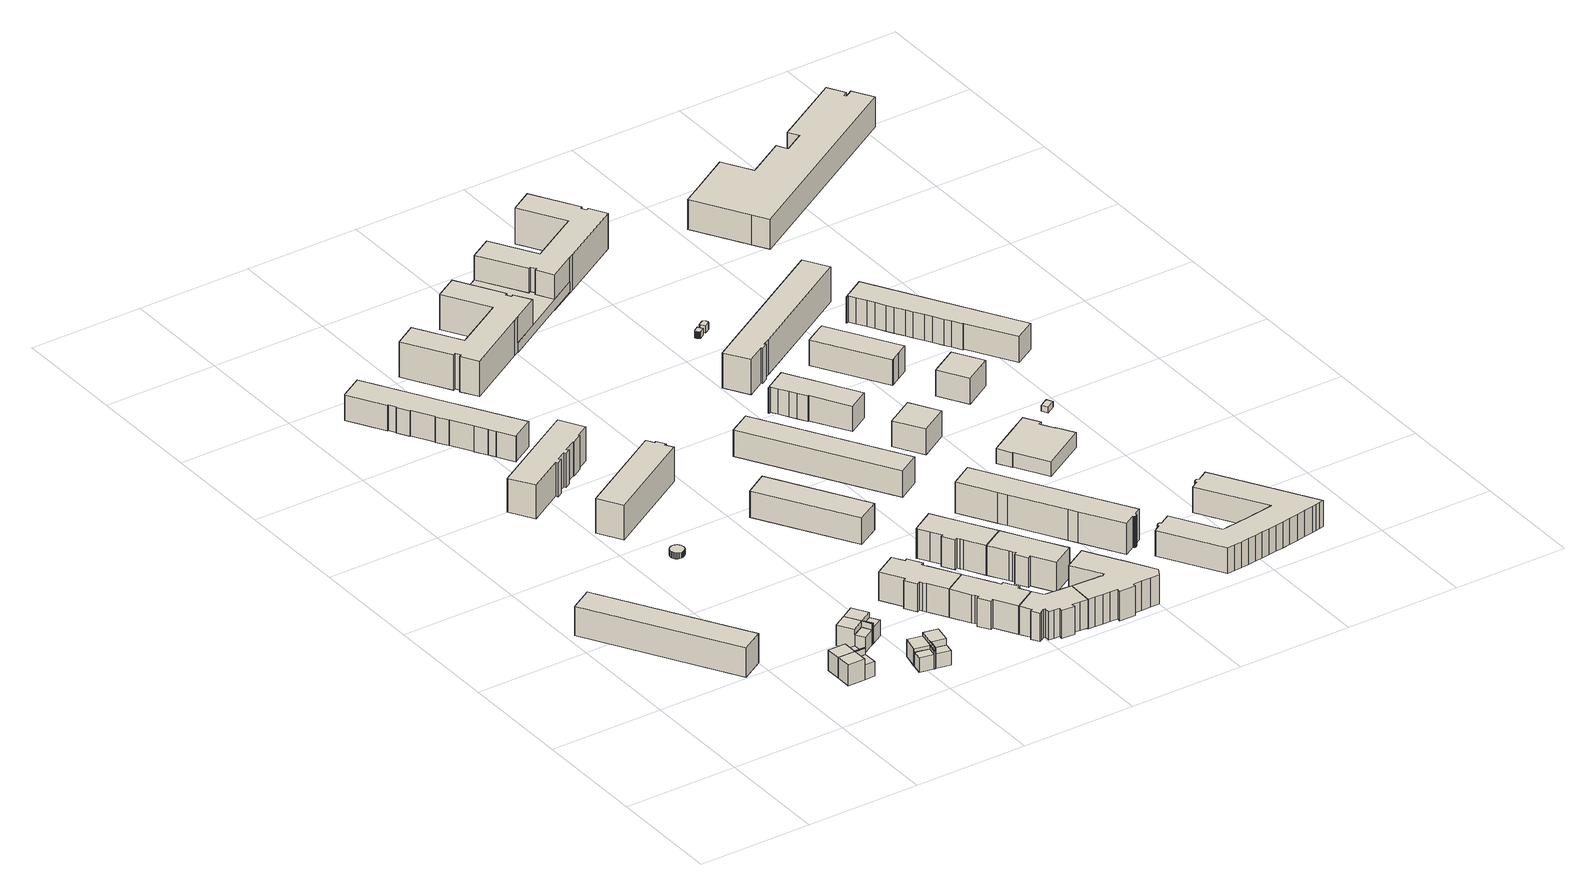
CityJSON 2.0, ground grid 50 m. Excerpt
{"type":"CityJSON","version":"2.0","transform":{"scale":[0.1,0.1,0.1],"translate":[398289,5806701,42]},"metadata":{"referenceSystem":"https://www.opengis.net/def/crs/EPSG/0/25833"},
"CityObjects":{
"building1":{"type":"Building","attributes":{"Gemeindeschluessel":"11000008","BezugspunktDach":"2200","function":"31001_1010","measuredHeight":13.16,"storeysAboveGround":4},"address":[{"country":"Germany","locality":"Berlin","thoroughfareNumber":"33, 35, 37, 39","thoroughfareName":"Helene-Weber-Straße"}],"geometry":[{"type":"Solid","lod":"1","boundaries":[[[[0,1,2,3]],[[4,5,6,7]],[[4,7,3,2]],[[5,4,2,1]],[[6,5,1,0]],[[7,6,0,3]]]]}]},
"building2":{"type":"Building","attributes":{"Gemeindeschluessel":"11000008","function":"31001_1010"},"address":[{"country":"Germany","locality":"Berlin","thoroughfareNumber":"23","thoroughfareName":"Jeanette-Wolff-Straße"}],"children":["building2-1","building2-2"]},
"building2-1":{"type":"BuildingPart","attributes":{"BezugspunktDach":"2200","measuredHeight":9.28,"storeysAboveGround":3},"parents":["building2"],"geometry":[{"type":"MultiSurface","lod":"1","boundaries":[[[8,9,10,11,12,13]],[[14,15,16,17,18,19]],[[14,19,13,12]],[[15,14,12,11]],[[16,15,11,10]],[[20,21,10,9]],[[22,20,9,8]],[[19,18,8,13]],[[17,16,21,20]],[[18,17,20,22]]]}]},
"building2-2":{"type":"BuildingPart","attributes":{"BezugspunktDach":"2200","measuredHeight":6.62,"storeysAboveGround":3},"parents":["building2"],"geometry":[{"type":"MultiSurface","lod":"1","boundaries":[[[23,21,20,22]],[[17,16,24,18]],[[24,16,21,23]],[[18,24,23,22]],[[25,17,18,22,20]],[[16,17,26,20,21]]]}]},
"building3":{"type":"Building","attributes":{"Gemeindeschluessel":"11000008","function":"31001_1010"},"address":[{"country":"Germany","locality":"Berlin","thoroughfareNumber":"29","thoroughfareName":"Jeanette-Wolff-Straße"}],"children":["building3-1","building3-2"]},
"building3-1":{"type":"BuildingPart","attributes":{"BezugspunktDach":"2200","measuredHeight":9.31,"storeysAboveGround":3},"parents":["building3"],"geometry":[{"type":"MultiSurface","lod":"1","boundaries":[[[11,27,28,29,30,12]],[[31,32,33,34,15,14]],[[31,14,12,30]],[[32,31,30,29]],[[35,36,32,29,28]],[[37,35,33,28,27]],[[15,34,27,11]],[[14,15,11,12]],[[33,32,36,35]],[[34,33,35,37]]]}]},
"building3-2":{"type":"BuildingPart","attributes":{"BezugspunktDach":"2200","measuredHeight":6.87,"storeysAboveGround":3},"parents":["building3"],"geometry":[{"type":"MultiSurface","lod":"1","boundaries":[[[37,38,36,35]],[[39,40,41,42]],[[39,42,33,32]],[[40,39,36,38]],[[41,40,38,37]],[[42,41,37,34,33]],[[32,33,35,36]],[[33,34,37,35]]]}]},
"building4":{"type":"Building","attributes":{"Gemeindeschluessel":"11000008","function":"31001_1010"},"address":[{"country":"Germany","locality":"Berlin","thoroughfareNumber":"27","thoroughfareName":"Jeanette-Wolff-Straße"}],"children":["building4-1","building4-2"]},
"building4-1":{"type":"BuildingPart","attributes":{"BezugspunktDach":"2200","measuredHeight":9.45,"storeysAboveGround":3},"parents":["building4"],"geometry":[{"type":"MultiSurface","lod":"1","boundaries":[[[43,44,45,46,47,48]],[[49,50,51,52,53,54]],[[49,54,48,47]],[[50,49,47,46]],[[51,50,46,45]],[[52,51,55,56,57,58,45,44]],[[53,52,44,43],[56,59,60,57]],[[54,53,43,48]],[[58,57,56,55]],[[60,59,56,57]]]}]},
"building4-2":{"type":"BuildingPart","attributes":{"BezugspunktDach":"2200","measuredHeight":6.62,"storeysAboveGround":3},"parents":["building4"],"geometry":[{"type":"MultiSurface","lod":"1","boundaries":[[[61,58,57,60]],[[56,55,62,59]],[[62,55,58,61]],[[59,62,61,60]],[[63,56,59,60,57]],[[56,57,58,55]]]}]},
"building5":{"type":"Building","attributes":{"Gemeindeschluessel":"11000008","function":"31001_1010"},"address":[{"country":"Germany","locality":"Berlin","thoroughfareNumber":"21","thoroughfareName":"Jeanette-Wolff-Straße"}],"children":["building5-1","building5-2"]},
"building5-1":{"type":"BuildingPart","attributes":{"BezugspunktDach":"2200","measuredHeight":9.57,"storeysAboveGround":3},"parents":["building5"],"geometry":[{"type":"MultiSurface","lod":"1","boundaries":[[[64,65,66,67,68,69,70,71,72,73]],[[74,75,76,77,78,79,80,81,82,83]],[[74,83,73,72]],[[75,74,72,71]],[[76,75,71,70]],[[77,76,70,69]],[[78,77,69,68]],[[79,78,68,67]],[[80,79,67,66]],[[81,80,66,65]],[[82,84,85,65,64]],[[83,86,84,82,64,73]],[[81,85,84,82]],[[82,84,86,83]]]}]},
"building5-2":{"type":"BuildingPart","attributes":{"BezugspunktDach":"2200","measuredHeight":6.47,"storeysAboveGround":3},"parents":["building5"],"geometry":[{"type":"Solid","lod":"1","boundaries":[[[[85,84,86,87]],[[83,82,81,88]],[[83,88,87,86]],[[82,84,82,81]],[[88,81,85,87]],[[82,83,86,84]],[[81,82,84,85]]]]}]},
"building6":{"type":"Building","attributes":{"Gemeindeschluessel":"11000008","function":"31001_1010"},"address":[{"country":"Germany","locality":"Berlin","thoroughfareNumber":"25","thoroughfareName":"Jeanette-Wolff-Straße"}],"children":["building6-1","building6-2"]},
"building6-1":{"type":"BuildingPart","attributes":{"BezugspunktDach":"2200","measuredHeight":9.47,"storeysAboveGround":3},"parents":["building6"],"geometry":[{"type":"MultiSurface","lod":"1","boundaries":[[[46,89,90,91,92,47]],[[93,94,95,96,50,49]],[[93,49,47,92]],[[94,93,92,91]],[[95,94,97,94,95,98,99,91,90]],[[100,98,90,89]],[[50,96,89,46]],[[49,50,46,47]],[[99,98,95,94,97]],[[96,95,98,100]]]}]},
"building6-2":{"type":"BuildingPart","attributes":{"BezugspunktDach":"2200","measuredHeight":7.11,"storeysAboveGround":3},"parents":["building6"],"geometry":[{"type":"MultiSurface","lod":"1","boundaries":[[[100,101,99,98]],[[94,102,96,95]],[[102,94,99,101]],[[96,102,101,100]],[[94,95,98,99]],[[95,96,103,100,98]]]}]},
"building7":{"type":"Building","attributes":{"Gemeindeschluessel":"11000008","BezugspunktDach":"2200","function":"51009_1610","measuredHeight":2.54,"storeysAboveGround":0},"address":[{"country":"Germany","locality":"Berlin"}],"geometry":[{"type":"Solid","lod":"1","boundaries":[[[[104,105,106,107,108,109,110,111,112,113,114,115,116,117,118,119,120,121,122,123,124,125,126,127,128,129,130,131,132,133,134]],[[135,136,137,138,139,140,141,142,143,144,145,146,147,148,149,150,151,152,153,154,155,156,157,158,159,160,161,162,163,164,165]],[[135,165,134,133]],[[136,135,133,132]],[[137,136,132,131]],[[138,137,131,130]],[[139,138,130,129]],[[140,139,129,128]],[[141,140,128,127]],[[142,141,127,126]],[[143,142,126,125]],[[144,143,125,124]],[[145,144,124,123]],[[146,145,123,122]],[[147,146,122,121]],[[148,147,121,120]],[[149,148,120,119]],[[150,149,119,118]],[[151,150,118,117]],[[152,151,117,116]],[[153,152,116,115]],[[154,153,115,114]],[[155,154,114,113]],[[156,155,113,112]],[[157,156,112,111]],[[158,157,111,110]],[[159,158,110,109]],[[160,159,109,108]],[[161,160,108,107]],[[162,161,107,106]],[[163,162,106,105]],[[164,163,105,104]],[[165,164,104,134]]]]}]},
"building8":{"type":"Building","attributes":{"Gemeindeschluessel":"11000008","function":"31001_1010"},"address":[{"country":"Germany","locality":"Berlin","thoroughfareNumber":"19","thoroughfareName":"Jeanette-Wolff-Straße"}],"children":["building8-1","building8-2"]},
"building8-1":{"type":"BuildingPart","attributes":{"BezugspunktDach":"2200","measuredHeight":9.32,"storeysAboveGround":3},"parents":["building8"],"geometry":[{"type":"MultiSurface","lod":"1","boundaries":[[[166,167,168,169,170,171]],[[77,172,173,174,175,80]],[[77,80,171,170]],[[172,77,170,169]],[[173,172,169,168]],[[176,177,168,167]],[[175,178,176,179,167,166]],[[80,175,166,171]],[[174,173,180,177,176]],[[174,179,176,178,175]]]}]},
"building8-2":{"type":"BuildingPart","attributes":{"BezugspunktDach":"2200","measuredHeight":6.48,"storeysAboveGround":3},"parents":["building8"],"geometry":[{"type":"MultiSurface","lod":"1","boundaries":[[[181,177,176,178]],[[174,173,182,175]],[[182,173,177,181]],[[175,182,181,178]],[[174,175,178,176]],[[173,174,183,176,177]]]}]},
"building9":{"type":"Building","attributes":{"Gemeindeschluessel":"11000008","BezugspunktDach":"2200","function":"31001_1120","measuredHeight":15.28,"storeysAboveGround":5},"address":[{"country":"Germany","locality":"Berlin","thoroughfareNumber":"32, 34, 36","thoroughfareName":"Lieselotte-Berger-Straße"}],"geometry":[{"type":"Solid","lod":"1","boundaries":[[[[184,185,186,187,188,189,190,191,192,193,194,195,196,197,198,199]],[[200,201,202,203,204,205,206,207,208,209,210,211,212,213,214,215]],[[200,215,199,198]],[[201,200,198,197]],[[202,201,197,196]],[[203,202,196,195]],[[204,203,195,194]],[[205,204,194,193]],[[206,205,193,192]],[[207,206,192,191]],[[208,207,191,190]],[[209,208,190,189]],[[210,209,189,188]],[[211,210,188,187]],[[212,211,187,186]],[[213,212,186,185]],[[214,213,185,184]],[[215,214,184,199]]]]}]},
"building10":{"type":"Building","attributes":{"Gemeindeschluessel":"11000008","BezugspunktDach":"2200","function":"31001_1010","measuredHeight":11.5,"storeysAboveGround":4},"address":[{"country":"Germany","locality":"Berlin","thoroughfareNumber":"20, 22, 24, 26","thoroughfareName":"Elly-Heuss-Knapp-Straße"}],"geometry":[{"type":"Solid","lod":"1","boundaries":[[[[216,217,218,219,220,221,222,223,224,225,226,227,228,229,230,231,232,233,234,235,236,237,238,239]],[[240,241,242,243,244,245,246,247,248,249,250,251,252,253,254,255,256,257,258,259,260,261,262,263]],[[240,263,239,238]],[[241,240,238,237]],[[242,241,237,236]],[[243,242,236,235]],[[244,243,235,234]],[[245,244,234,233]],[[246,245,233,232]],[[247,246,232,231]],[[248,247,231,230]],[[249,248,230,229]],[[250,249,229,228]],[[251,250,228,227]],[[252,251,227,226]],[[253,252,226,225]],[[254,253,225,224]],[[255,254,224,223]],[[256,255,223,222]],[[257,256,222,221]],[[258,257,221,220]],[[259,258,220,219]],[[260,259,219,218]],[[261,260,218,217]],[[262,261,217,216]],[[263,262,216,239]]]]}]},
"building11":{"type":"Building","attributes":{"Gemeindeschluessel":"11000008","BezugspunktDach":"2200","function":"31001_1010","measuredHeight":15.5,"storeysAboveGround":5},"address":[{"country":"Germany","locality":"Berlin","thoroughfareNumber":"33, 35, 37","thoroughfareName":"Lieselotte-Berger-Straße"}],"geometry":[{"type":"Solid","lod":"1","boundaries":[[[[264,265,266,267,268,269,270,271]],[[272,273,274,275,276,277,278,279]],[[272,279,271,270]],[[273,272,270,269]],[[274,273,269,268]],[[275,274,268,267]],[[276,275,267,266]],[[277,276,266,265]],[[278,277,265,264]],[[279,278,264,271]]]]}]},
"building12":{"type":"Building","attributes":{"Gemeindeschluessel":"11000008","BezugspunktDach":"2200","function":"31001_1010","measuredHeight":12.71,"storeysAboveGround":4},"address":[{"country":"Germany","locality":"Berlin","thoroughfareNumber":"48","thoroughfareName":"Elly-Heuss-Knapp-Straße"}],"geometry":[{"type":"Solid","lod":"1","boundaries":[[[[280,281,282,283,284,285,286,287,288,289,290,291,292,293,294,295]],[[296,297,298,299,300,301,302,303,304,305,306,307,308,309,310,311]],[[296,311,295,294]],[[297,296,294,293]],[[298,297,293,292]],[[299,298,292,291]],[[300,299,291,290]],[[301,300,290,289]],[[302,301,289,288]],[[303,302,288,287]],[[304,303,287,286]],[[305,304,286,285]],[[306,305,285,284]],[[307,306,284,283]],[[308,307,283,282]],[[309,308,282,281]],[[310,309,281,280]],[[311,310,280,295]]]]}]},
"building13":{"type":"Building","attributes":{"Gemeindeschluessel":"11000008","BezugspunktDach":"2200","function":"31001_1010","measuredHeight":12.64,"storeysAboveGround":4},"address":[{"country":"Germany","locality":"Berlin","thoroughfareNumber":"46","thoroughfareName":"Elly-Heuss-Knapp-Straße"}],"geometry":[{"type":"Solid","lod":"1","boundaries":[[[[312,313,314,315,316,317,318,319,320,321,322,323,324,325,287,286]],[[303,326,327,328,329,330,331,332,333,334,335,336,337,338,339,304]],[[303,304,286,287]],[[326,303,287,325]],[[327,326,325,324]],[[328,327,324,323]],[[329,328,323,322]],[[330,329,322,321]],[[331,330,321,320]],[[332,331,320,319]],[[333,332,319,318]],[[334,333,318,317]],[[335,334,317,316]],[[336,335,316,315]],[[337,336,315,314]],[[338,337,314,313]],[[339,338,313,312]],[[304,339,312,286]]]]}]},
"building14":{"type":"Building","attributes":{"Gemeindeschluessel":"11000008","BezugspunktDach":"2200","function":"31001_1010","measuredHeight":12.72,"storeysAboveGround":4},"address":[{"country":"Germany","locality":"Berlin","thoroughfareNumber":"44","thoroughfareName":"Elly-Heuss-Knapp-Straße"}],"geometry":[{"type":"Solid","lod":"1","boundaries":[[[[340,341,342,343,344,345,346,347,348,349,350,351,352,353,354,355,356,357,358,359,360,319,318]],[[332,361,362,363,364,365,366,367,368,369,370,371,372,373,374,375,376,377,378,379,380,381,333]],[[332,333,318,319]],[[361,332,319,360]],[[362,361,360,359]],[[363,362,359,358]],[[364,363,358,357]],[[365,364,357,356]],[[366,365,356,355]],[[367,366,355,354]],[[368,367,354,353]],[[369,368,353,352]],[[370,369,352,351]],[[371,370,351,350]],[[372,371,350,349]],[[373,372,349,348]],[[374,373,348,347]],[[375,374,347,346]],[[376,375,346,345]],[[377,376,345,344]],[[378,377,344,343]],[[379,378,343,342]],[[380,379,342,341]],[[381,380,341,340]],[[333,381,340,318]]]]}]},
"building15":{"type":"Building","attributes":{"Gemeindeschluessel":"11000008","BezugspunktDach":"2200","function":"31001_1010","measuredHeight":11.89,"storeysAboveGround":4},"address":[{"country":"Germany","locality":"Berlin","thoroughfareNumber":"30, 32, 34","thoroughfareName":"Elly-Heuss-Knapp-Straße"}],"geometry":[{"type":"Solid","lod":"1","boundaries":[[[[382,383,384,385]],[[386,387,388,389]],[[386,389,385,384]],[[387,386,384,383]],[[388,387,383,382]],[[389,388,382,385]]]]}]},
"building16":{"type":"Building","attributes":{"Gemeindeschluessel":"11000008","BezugspunktDach":"2200","function":"31001_1010","measuredHeight":13.39,"storeysAboveGround":4},"address":[{"country":"Germany","locality":"Berlin","thoroughfareNumber":"40","thoroughfareName":"Elly-Heuss-Knapp-Straße"}],"geometry":[{"type":"Solid","lod":"1","boundaries":[[[[390,391,392,393,394,395,396,397,398,399,400,401,402,403,404,405,406]],[[407,408,409,410,411,412,413,414,415,416,417,418,419,420,421,422,423]],[[407,423,406,405]],[[408,407,405,404]],[[409,408,404,403]],[[410,409,403,402]],[[411,410,402,401]],[[412,411,401,400]],[[413,412,400,399]],[[414,413,399,398]],[[415,414,398,397]],[[416,415,397,396]],[[417,416,396,395]],[[418,417,395,394]],[[419,418,394,393]],[[420,419,393,392]],[[421,420,392,391]],[[422,421,391,390]],[[423,422,390,406]]]]}]},
"building17":{"type":"Building","attributes":{"Gemeindeschluessel":"11000008","BezugspunktDach":"2200","function":"31001_1010","measuredHeight":13.41,"storeysAboveGround":4},"address":[{"country":"Germany","locality":"Berlin","thoroughfareNumber":"42","thoroughfareName":"Elly-Heuss-Knapp-Straße"}],"geometry":[{"type":"Solid","lod":"1","boundaries":[[[[424,425,426,427,428,429,430,431,432,433,400,399]],[[412,434,435,436,437,438,439,440,441,442,443,413]],[[412,413,399,400]],[[434,412,400,433]],[[435,434,433,432]],[[436,435,432,431]],[[437,436,431,430]],[[438,437,430,429]],[[439,438,429,428]],[[440,439,428,427]],[[441,440,427,426]],[[442,441,426,425]],[[443,442,425,424]],[[413,443,424,399]]]]}]},
"building18":{"type":"Building","attributes":{"Gemeindeschluessel":"11000008","BezugspunktDach":"2200","function":"31001_1010","measuredHeight":13.16,"storeysAboveGround":4},"address":[{"country":"Germany","locality":"Berlin","thoroughfareNumber":"50","thoroughfareName":"Elly-Heuss-Knapp-Straße"}],"geometry":[{"type":"Solid","lod":"1","boundaries":[[[[444,445,446,447,448,449,450,451,452,453,454,455,456,457,458,459,460,461,462,463,464,354,353]],[[465,466,467,468,469,470,471,472,473,474,475,476,477,478,479,480,481,482,483,484,485,486,487]],[[465,487,353,354]],[[466,465,354,464]],[[467,466,464,463]],[[468,467,463,462]],[[469,468,462,461]],[[470,469,461,460]],[[471,470,460,459]],[[472,471,459,458]],[[473,472,458,457]],[[474,473,457,456]],[[475,474,456,455]],[[476,475,455,454]],[[477,476,454,453]],[[478,477,453,452]],[[479,478,452,451]],[[480,479,451,450]],[[481,480,450,449]],[[482,481,449,448]],[[483,482,448,447]],[[484,483,447,446]],[[485,484,446,445]],[[486,485,445,444]],[[487,486,444,353]]]]}]},
"building19":{"type":"Building","attributes":{"Gemeindeschluessel":"11000008","BezugspunktDach":"2200","function":"31001_1010","measuredHeight":11.79,"storeysAboveGround":4},"address":[{"country":"Germany","locality":"Berlin","thoroughfareNumber":"27, 29, 31, 33","thoroughfareName":"Elly-Heuss-Knapp-Straße"}],"geometry":[{"type":"Solid","lod":"1","boundaries":[[[[488,489,490,491]],[[492,493,494,495]],[[492,495,491,490]],[[493,492,490,489]],[[494,493,489,488]],[[495,494,488,491]]]]}]},
"building20":{"type":"Building","attributes":{"Gemeindeschluessel":"11000008","function":"31001_1120"},"address":[{"country":"Germany","locality":"Berlin","thoroughfareNumber":"18, 20","thoroughfareName":"Elfriede-Kuhr-Straße"},{"country":"Germany","locality":"Berlin","thoroughfareNumber":"21, 23","thoroughfareName":"Elly-Heuss-Knapp-Straße"},{"country":"Germany","locality":"Berlin","thoroughfareNumber":"4, 5, 6, 7, 8, 9","thoroughfareName":"Lieselotte-Berger-Platz"}],"children":["building20-1","building20-2","building20-3"]},
"building20-1":{"type":"BuildingPart","attributes":{"BezugspunktDach":"2200","measuredHeight":15.76,"storeysAboveGround":4},"parents":["building20"],"geometry":[{"type":"MultiSurface","lod":"1","boundaries":[[[496,497,498,499,500,501,502,503,504,505,506,507,508,509,510,511,512,513,514]],[[515,516,517,518,519,520,521,522,523,524,525,526,527,528,529,530,531,532,533]],[[515,533,514,513]],[[516,515,513,512]],[[517,516,512,511]],[[518,517,511,510]],[[519,518,510,509]],[[520,519,509,508]],[[521,534,535,520,508,507]],[[536,534,507,506]],[[537,536,522,506,505]],[[538,537,505,504]],[[539,538,524,504,503]],[[540,539,503,502]],[[527,526,502,501]],[[528,527,501,500]],[[529,528,500,499]],[[530,529,499,498]],[[531,530,498,497]],[[532,531,497,496]],[[533,532,496,514]],[[520,535,534,521]],[[522,521,534,536]],[[523,522,536,537]],[[524,523,541,537,538]],[[525,524,538,539]],[[526,525,539,540]]]}]},
"building20-2":{"type":"BuildingPart","attributes":{"BezugspunktDach":"2200","measuredHeight":4.25,"storeysAboveGround":4},"parents":["building20"],"geometry":[{"type":"MultiSurface","lod":"1","boundaries":[[[534,536,537,538,539,540,542,543,544,545,546,547,548,549,550,535]],[[551,552,553,554,555,556,557,558,559,560,561,562,563,564,565,566]],[[551,566,535,550]],[[558,557,544,543]],[[559,558,543,542]],[[560,559,542,540]],[[561,560,540,526,525,539]],[[562,561,539,525,524]],[[563,562,524,523]],[[564,563,537,523,522]],[[565,564,522,521]],[[520,535,566,565,521]],[[552,551,550,549]],[[553,552,549,548]],[[554,553,548,547]],[[555,554,547,546]],[[556,555,546,545]],[[556,545,544,557]],[[539,525,526,540]],[[524,525,539,538]],[[523,524,538,537]],[[522,523,537,536]],[[521,522,536,534]],[[535,520,521,534]]]}]},
"building20-3":{"type":"BuildingPart","attributes":{"BezugspunktDach":"2200","measuredHeight":16.09,"storeysAboveGround":4},"parents":["building20"],"geometry":[{"type":"MultiSurface","lod":"1","boundaries":[[[567,568,569,570,571,572,573,574,575,576,577,578,579,580,581,582,583,584,585]],[[586,587,588,589,590,591,592,593,594,595,596,597,598,599,600,601,602,603,604]],[[586,604,585,584]],[[587,586,584,583]],[[588,587,583,582]],[[589,588,582,581]],[[590,589,581,580]],[[591,590,580,579]],[[592,591,579,578]],[[593,592,578,577]],[[594,593,577,576]],[[595,594,576,575]],[[596,595,575,574]],[[597,596,574,573]],[[598,597,573,572]],[[599,598,557,556,545,544,572,571]],[[546,545,571,570]],[[600,599,556,555]],[[547,546,570,569]],[[601,600,555,554,605]],[[602,601,569,568],[554,553,548,547]],[[549,548,553,552,603,602,568,567]],[[604,603,552,551,550,549,567,585]],[[544,545,556,557]],[[555,556,545,546]],[[605,554,555,546,547]],[[548,553,554,547]],[[552,553,548,549]],[[549,550,551,552]]]}]},
"building21":{"type":"Building","attributes":{"Gemeindeschluessel":"11000008","BezugspunktDach":"2200","function":"31001_1010","measuredHeight":13.93,"storeysAboveGround":4},"address":[{"country":"Germany","locality":"Berlin","thoroughfareNumber":"37, 39, 41, 43, 45","thoroughfareName":"Elly-Heuss-Knapp-Straße"}],"geometry":[{"type":"Solid","lod":"1","boundaries":[[[[606,607,608,609,610,611,612,613,614,615,616,617,618,619,620,621,622,623,624,625,626,627,628,629]],[[630,631,632,633,634,635,636,637,638,639,640,641,642,643,644,645,646,647,648,649,650,651,652,653]],[[630,653,629,628]],[[631,630,628,627]],[[632,631,627,626]],[[633,632,626,625]],[[634,633,625,624]],[[635,634,624,623]],[[636,635,623,622]],[[637,636,622,621]],[[638,637,621,620]],[[639,638,620,619]],[[640,639,619,618]],[[641,640,618,617]],[[642,641,617,616]],[[643,642,616,615]],[[644,643,615,614]],[[645,644,614,613]],[[646,645,613,612]],[[647,646,612,611]],[[648,647,611,610]],[[649,648,610,609]],[[650,649,609,608]],[[651,650,608,607]],[[652,651,607,606]],[[653,652,606,629]]]]}]},
"building22":{"type":"Building","attributes":{"Gemeindeschluessel":"11000008","BezugspunktDach":"2200","function":"31001_1010","measuredHeight":11.46,"storeysAboveGround":4},"address":[{"country":"Germany","locality":"Berlin","thoroughfareNumber":"4, 6","thoroughfareName":"Helene-Nathan-Weg"}],"geometry":[{"type":"Solid","lod":"1","boundaries":[[[[654,655,656,657,658,659,660,661,662,663,664]],[[665,666,667,668,669,670,671,672,673,674,675]],[[665,675,664,663]],[[666,665,663,662]],[[667,666,662,661]],[[668,667,661,660]],[[669,668,660,659]],[[670,669,659,658]],[[671,670,658,657]],[[672,671,657,656]],[[673,672,656,655]],[[674,673,655,654]],[[675,674,654,664]]]]}]},
"building23":{"type":"Building","attributes":{"Gemeindeschluessel":"11000008","BezugspunktDach":"2200","function":"31001_1010","measuredHeight":11.61,"storeysAboveGround":4},"address":[{"country":"Germany","locality":"Berlin","thoroughfareNumber":"18","thoroughfareName":"Jeanette-Wolff-Straße"}],"geometry":[{"type":"Solid","lod":"1","boundaries":[[[[676,677,678,679]],[[680,681,682,683]],[[680,683,679,678]],[[681,680,678,677]],[[682,681,677,676]],[[683,682,676,679]]]]}]},
"building24":{"type":"Building","attributes":{"Gemeindeschluessel":"11000008","BezugspunktDach":"2200","function":"31001_2612","measuredHeight":2.92,"storeysAboveGround":1},"address":[{"country":"Germany","locality":"Berlin","thoroughfareNumber":"2","thoroughfareName":"Lieselotte-Berger-Platz"}],"geometry":[{"type":"Solid","lod":"1","boundaries":[[[[684,685,686,687,688,689,690,691,692,693,694]],[[695,696,697,698,699,700,701,702,703,704,705]],[[695,705,694,693]],[[696,695,693,692]],[[697,696,692,691]],[[698,697,691,690]],[[699,698,690,689]],[[700,699,689,688]],[[701,700,688,687]],[[702,701,687,686]],[[703,702,686,685]],[[704,703,685,684]],[[705,704,684,694]]]]}]},
"building25":{"type":"Building","attributes":{"Gemeindeschluessel":"11000008","BezugspunktDach":"2200","function":"31001_2055","measuredHeight":3.09,"storeysAboveGround":1},"address":[{"country":"Germany","locality":"Berlin","thoroughfareNumber":"1","thoroughfareName":"Lieselotte-Berger-Platz"}],"geometry":[{"type":"Solid","lod":"1","boundaries":[[[[706,707,708,709,710,711,712,713,714,715,716]],[[717,718,719,720,721,722,723,724,725,726,727]],[[717,727,716,715]],[[718,717,715,714]],[[719,718,714,713]],[[720,719,713,712]],[[721,720,712,711]],[[722,721,711,710]],[[723,722,710,709]],[[724,723,709,708]],[[725,724,708,707]],[[726,725,707,706]],[[727,726,706,716]]]]}]},
"building26":{"type":"Building","attributes":{"name":"Hort","Gemeindeschluessel":"11000008","BezugspunktDach":"2200","function":"31001_3065","measuredHeight":6.57,"storeysAboveGround":2},"address":[{"country":"Germany","locality":"Berlin","thoroughfareNumber":"17","thoroughfareName":"Jeanette-Wolff-Straße"}],"geometry":[{"type":"Solid","lod":"1","boundaries":[[[[728,729,730,731,732,733,734,735,736,737,738,739]],[[740,741,742,743,744,745,746,747,748,749,750,751]],[[740,751,739,738]],[[741,740,738,737]],[[742,741,737,736]],[[743,742,736,735]],[[744,743,735,734]],[[745,744,734,733]],[[746,745,733,732]],[[747,746,732,731]],[[748,747,731,730]],[[749,748,730,729]],[[750,749,729,728]],[[751,750,728,739]]]]}]},
"building27":{"type":"Building","attributes":{"Gemeindeschluessel":"11000008","BezugspunktDach":"2200","function":"31001_1010","measuredHeight":15.8,"storeysAboveGround":5},"address":[{"country":"Germany","locality":"Berlin","thoroughfareNumber":"19, 21, 23, 25","thoroughfareName":"Lieselotte-Berger-Straße"}],"geometry":[{"type":"Solid","lod":"1","boundaries":[[[[752,753,754,755,756,757,758,759,760,761,762,763]],[[764,765,766,767,768,769,770,771,772,773,774,775]],[[764,775,763,762]],[[765,764,762,761]],[[766,765,761,760]],[[767,766,760,759]],[[768,767,759,758]],[[769,768,758,757]],[[770,769,757,756]],[[771,770,756,755]],[[772,771,755,754]],[[773,772,754,753]],[[774,773,753,752]],[[775,774,752,763]]]]}]},
"building28":{"type":"Building","attributes":{"Gemeindeschluessel":"11000008","BezugspunktDach":"2200","function":"31001_1010","measuredHeight":11.66,"storeysAboveGround":4},"address":[{"country":"Germany","locality":"Berlin","thoroughfareNumber":"49","thoroughfareName":"Elly-Heuss-Knapp-Straße"},{"country":"Germany","locality":"Berlin","thoroughfareNumber":"34, 36, 38, 40","thoroughfareName":"Hiltrud-Dudek-Weg"}],"geometry":[{"type":"Solid","lod":"1","boundaries":[[[[776,777,778,779,780,781,782,783,784,785,786,787,788,789,790,791,792,793,794,795,796,797,798,799,800,801,802,803,804,805,806,807,808,809,810,811,812,813,814,815,816,817,818,819,820,821,822,823,824,825,826,827,828,829,830,831]],[[832,833,834,835,836,837,838,839,840,841,842,843,844,845,846,847,848,849,850,851,852,853,854,855,856,857,858,859,860,861,862,863,864,865,866,867,868,869,870,871,872,873,874,875,876,877,878,879,880,881,882,883,884,885,886,887]],[[832,887,831,830]],[[833,832,830,829]],[[834,833,829,828]],[[835,834,828,827]],[[836,835,827,826]],[[837,836,826,825]],[[838,837,825,824]],[[839,838,824,823]],[[840,839,823,822]],[[841,840,822,821]],[[842,841,821,820]],[[843,842,820,819]],[[844,843,819,818]],[[845,844,818,817]],[[846,845,817,816]],[[847,846,816,815]],[[848,847,815,814]],[[849,848,814,813]],[[850,849,813,812]],[[851,850,812,811]],[[852,851,811,810]],[[853,852,810,809]],[[854,853,809,808]],[[855,854,808,807]],[[856,855,807,806]],[[857,856,806,805]],[[858,857,805,804]],[[859,858,804,803]],[[860,859,803,802]],[[861,860,802,801]],[[862,861,801,800]],[[863,862,800,799]],[[864,863,799,798]],[[865,864,798,797]],[[866,865,797,796]],[[867,866,796,795]],[[868,867,795,794]],[[869,868,794,793]],[[870,869,793,792]],[[871,870,792,791]],[[872,871,791,790]],[[873,872,790,789]],[[874,873,789,788]],[[875,874,788,787]],[[876,875,787,786]],[[877,876,786,785]],[[878,877,785,784]],[[879,878,784,783]],[[880,879,783,782]],[[881,880,782,781]],[[882,881,781,780]],[[883,882,780,779]],[[884,883,779,778]],[[885,884,778,777]],[[886,885,777,776]],[[887,886,776,831]]]]}]},
"building29":{"type":"Building","attributes":{"Gemeindeschluessel":"11000008","BezugspunktDach":"2200","function":"31001_1010","measuredHeight":11.61,"storeysAboveGround":4},"address":[{"country":"Germany","locality":"Berlin","thoroughfareNumber":"3, 5","thoroughfareName":"Helene-Nathan-Weg"}],"geometry":[{"type":"Solid","lod":"1","boundaries":[[[[888,889,890,891,892,893,894,895]],[[896,897,898,899,900,901,902,903]],[[896,903,895,894]],[[897,896,894,893]],[[898,897,893,892]],[[899,898,892,891]],[[900,899,891,890]],[[901,900,890,889]],[[902,901,889,888]],[[903,902,888,895]]]]}]},
"building30":{"type":"Building","attributes":{"Gemeindeschluessel":"11000008","BezugspunktDach":"2200","function":"31001_1010","measuredHeight":11.61,"storeysAboveGround":4},"address":[{"country":"Germany","locality":"Berlin","thoroughfareNumber":"16","thoroughfareName":"Jeanette-Wolff-Straße"}],"geometry":[{"type":"Solid","lod":"1","boundaries":[[[[904,905,906,907]],[[908,909,910,911]],[[908,911,907,906]],[[909,908,906,905]],[[910,909,905,904]],[[911,910,904,907]]]]}]},
"building31":{"type":"Building","attributes":{"Gemeindeschluessel":"11000008","BezugspunktDach":"2200","function":"31001_2723","measuredHeight":2.52,"storeysAboveGround":1},"address":[{"country":"Germany","locality":"Berlin","thoroughfareNumber":"17 (1)","thoroughfareName":"Jeanette-Wolff-Straße"}],"geometry":[{"type":"Solid","lod":"1","boundaries":[[[[912,913,914,915]],[[916,917,918,919]],[[916,919,915,914]],[[917,916,914,913]],[[918,917,913,912]],[[919,918,912,915]]]]}]},
"building32":{"type":"Building","attributes":{"Gemeindeschluessel":"11000008","BezugspunktDach":"2200","function":"31001_1010","measuredHeight":11.63,"storeysAboveGround":4},"address":[{"country":"Germany","locality":"Berlin","thoroughfareNumber":"22, 24, 26, 28","thoroughfareName":"Elfriede-Kuhr-Straße"}],"geometry":[{"type":"Solid","lod":"1","boundaries":[[[[920,921,922,923,924,925,926,927,928,929,930,931,932,933,934,935,936,937,938]],[[939,940,941,942,943,944,945,946,947,948,949,950,951,952,953,954,955,956,957]],[[939,957,938,937]],[[940,939,937,936]],[[941,940,936,935]],[[942,941,935,934]],[[943,942,934,933]],[[944,943,933,932]],[[945,944,932,931]],[[946,945,931,930]],[[947,946,930,929]],[[948,947,929,928]],[[949,948,928,927]],[[950,949,927,926]],[[951,950,926,925]],[[952,951,925,924]],[[953,952,924,923]],[[954,953,923,922]],[[955,954,922,921]],[[956,955,921,920]],[[957,956,920,938]]]]}]},
"building33":{"type":"Building","attributes":{"name":"Hannah-Arendt-Schule","Gemeindeschluessel":"11000008","BezugspunktDach":"2200","function":"31001_3021","measuredHeight":13.58,"storeysAboveGround":4},"address":[{"country":"Germany","locality":"Berlin","thoroughfareNumber":"17","thoroughfareName":"Elfriede-Kuhr-Straße"},{"country":"Germany","locality":"Berlin","thoroughfareNumber":"12","thoroughfareName":"Lieselotte-Berger-Straße"}],"geometry":[{"type":"Solid","lod":"1","boundaries":[[[[958,959,960,961,962,963,964,965,966,967,968,969,970,971,972,973,974]],[[975,976,977,978,979,980,981,982,983,984,985,986,987,988,989,990,991]],[[975,991,974,973]],[[976,975,973,972]],[[977,976,972,971]],[[978,977,971,970]],[[979,978,970,969]],[[980,979,969,968]],[[981,980,968,967]],[[982,981,967,966]],[[983,982,966,965]],[[984,983,965,964]],[[985,984,964,963]],[[986,985,963,962]],[[987,986,962,961]],[[988,987,961,960]],[[989,988,960,959]],[[990,989,959,958]],[[991,990,958,974]]]]}]}
},
"vertices":[
[379,471,162],[477,530,162],[108,1147,162],[10,1088,162],[108,1147,30],[477,530,30],[379,471,30],[10,1088,30],
[742,200,123],[742,263,123],[788,263,123],[788,267,123],[665,267,123],[665,200,123],[665,267,30],[788,267,30],[788,263,30],[742,263,30],[742,200,30],[665,200,30],[742,263,96],[788,263,96],[742,200,96],
[788,200,96],[788,200,30],[742,263,70],[742,263,86],
[788,270,123],[742,270,123],[742,333,123],[665,333,123],[665,333,30],[742,333,30],[742,270,30],[788,270,30],[742,270,98],[742,333,98],[788,270,98],
[788,333,98],[742,333,29],[788,333,29],[788,270,29],[742,270,29],
[833,401,121],[888,434,121],[911,394,121],[914,396,121],[851,501,121],[794,467,121],[851,501,27],[914,396,27],[911,394,27],[888,434,27],[833,401,27],[794,467,27],[911,394,28],[888,434,28],[888,434,95],[911,394,95],[833,401,28],[833,401,95],
[857,362,95],[857,362,28],[888,434,50],
[1015,160,107],[1006,115,107],[1009,114,107],[1019,163,107],[1033,231,107],[1033,234,107],[969,248,107],[968,244,107],[954,177,107],[953,173,107],[954,177,29],[968,244,29],[969,248,29],[1033,234,29],[1033,231,29],[1019,163,29],[1009,114,29],[1006,115,29],[1015,160,29],[953,173,29],[1015,160,93],[1006,115,93],[953,173,93],
[944,128,93],[944,128,29],
[917,398,121],[893,437,121],[948,470,121],[909,536,121],[909,536,27],[948,470,27],[893,437,27],[917,398,27],[948,470,33],[893,437,98],[948,470,98],[917,398,98],
[972,430,98],[972,430,27],[917,398,39],
[636,1342,52],[639,1336,52],[642,1331,52],[647,1327,52],[652,1324,52],[658,1322,52],[665,1321,52],[671,1321,52],[677,1323,52],[682,1326,52],[687,1330,52],[691,1335,52],[693,1340,52],[695,1346,52],[695,1352,52],[694,1357,52],[693,1363,52],[690,1368,52],[686,1372,52],[682,1376,52],[677,1378,52],[671,1380,52],[666,1381,52],[659,1380,52],[653,1378,52],[648,1375,52],[643,1371,52],[639,1366,52],[637,1361,52],[635,1355,52],[635,1348,52],[635,1355,26],[637,1361,26],[639,1366,26],[643,1371,26],[648,1375,26],[653,1378,26],[659,1380,26],[666,1381,26],[671,1380,26],[677,1378,26],[682,1376,26],[686,1372,26],[690,1368,26],[693,1363,26],[694,1357,26],[695,1352,26],[695,1346,26],[693,1340,26],[691,1335,26],[687,1330,26],[682,1326,26],[677,1323,26],[671,1321,26],[665,1321,26],[658,1322,26],[652,1324,26],[647,1327,26],[642,1331,26],[639,1336,26],[636,1342,26],[635,1348,26],
[1012,114,122],[1021,159,122],[1083,146,122],[1098,221,122],[1033,234,122],[1009,114,122],[1098,221,29],[1083,146,29],[1021,159,29],[1012,114,29],[1021,159,94],[1083,146,94],[1012,114,94],[1021,159,79],[1083,146,57],
[1074,101,94],[1074,101,29],[1021,159,91],
[375,1879,170],[530,1971,170],[535,1962,170],[558,1975,170],[552,1985,170],[593,2009,170],[598,2000,170],[621,2013,170],[615,2023,170],[668,2054,170],[670,2050,170],[715,2077,170],[713,2081,170],[769,2115,170],[708,2218,170],[313,1981,170],[708,2218,17],[769,2115,17],[713,2081,17],[715,2077,17],[670,2050,17],[668,2054,17],[615,2023,17],[621,2013,17],[598,2000,17],[593,2009,17],[552,1985,17],[558,1975,17],[535,1962,17],[530,1971,17],[375,1879,17],[313,1981,17],
[269,2721,131],[271,2722,131],[289,2693,131],[287,2692,131],[317,2641,131],[319,2642,131],[372,2553,131],[371,2552,131],[402,2501,131],[403,2501,131],[457,2413,131],[455,2412,131],[485,2361,131],[487,2362,131],[504,2333,131],[503,2332,131],[545,2260,131],[547,2262,131],[646,2321,131],[494,2574,131],[479,2599,131],[276,2938,131],[177,2879,131],[176,2878,131],[177,2879,16],[276,2938,16],[479,2599,16],[494,2574,16],[646,2321,16],[547,2262,16],[545,2260,16],[503,2332,16],[504,2333,16],[487,2362,16],[485,2361,16],[455,2412,16],[457,2413,16],[403,2501,16],[402,2501,16],[371,2552,16],[372,2553,16],[319,2642,16],[317,2641,16],[287,2692,16],[289,2693,16],[271,2722,16],[269,2721,16],[176,2878,16],
[565,1561,174],[960,1798,174],[939,1831,174],[948,1836,174],[926,1872,174],[918,1867,174],[898,1901,174],[503,1664,174],[898,1901,19],[918,1867,19],[926,1872,19],[948,1836,19],[939,1831,19],[960,1798,19],[565,1561,19],[503,1664,19],
[1170,549,153],[1158,542,153],[1189,491,153],[1201,498,153],[1208,486,153],[1216,473,153],[1265,392,153],[1365,452,153],[1291,574,153],[1284,586,153],[1278,596,153],[1290,603,153],[1255,662,153],[1243,655,153],[1213,705,153],[1113,645,153],[1213,705,26],[1243,655,26],[1255,662,26],[1290,603,26],[1278,596,26],[1284,586,26],[1291,574,26],[1365,452,26],[1265,392,26],[1216,473,26],[1208,486,26],[1201,498,26],[1189,491,26],[1158,542,26],[1170,549,26],[1113,645,26],
[1313,310,153],[1321,298,153],[1328,285,153],[1316,278,153],[1347,228,153],[1359,235,153],[1415,140,153],[1515,201,153],[1486,249,153],[1498,256,153],[1463,315,153],[1451,308,153],[1445,318,153],[1438,329,153],[1438,329,26],[1445,318,26],[1451,308,26],[1463,315,26],[1498,256,26],[1486,249,26],[1515,201,26],[1415,140,26],[1359,235,26],[1347,228,26],[1316,278,26],[1328,285,26],[1321,298,26],[1313,310,26],
[1444,93,153],[1432,85,153],[1452,52,153],[1464,59,153],[1478,67,153],[1486,67,153],[1485,42,153],[1510,40,153],[1534,38,153],[1533,23,153],[1590,18,153],[1590,34,153],[1624,31,153],[1659,29,153],[1663,146,153],[1637,148,153],[1611,149,153],[1603,150,153],[1594,151,153],[1568,153,153],[1543,155,153],[1543,155,26],[1568,153,26],[1594,151,26],[1603,150,26],[1611,149,26],[1637,148,26],[1663,146,26],[1659,29,26],[1624,31,26],[1590,34,26],[1590,18,26],[1533,23,26],[1534,38,26],[1510,40,26],[1485,42,26],[1486,67,26],[1478,67,26],[1464,59,26],[1452,52,26],[1432,85,26],[1444,93,26],
[1292,1018,140],[1391,1077,140],[1149,1481,140],[1051,1421,140],[1149,1481,21],[1391,1077,21],[1292,1018,21],[1051,1421,21],
[1410,820,153],[1412,816,153],[1439,772,153],[1466,726,153],[1454,719,153],[1484,669,153],[1496,676,153],[1504,663,153],[1511,651,153],[1560,569,153],[1661,629,153],[1587,752,153],[1579,766,153],[1539,832,153],[1513,876,153],[1509,882,153],[1409,822,153],[1509,882,19],[1513,876,19],[1539,832,19],[1579,766,19],[1587,752,19],[1661,629,19],[1560,569,19],[1511,651,19],[1504,663,19],[1496,676,19],[1484,669,19],[1454,719,19],[1466,726,19],[1439,772,19],[1412,816,19],[1410,820,19],[1409,822,19],
[1609,488,153],[1617,475,153],[1624,463,153],[1612,455,153],[1642,405,153],[1655,412,153],[1712,316,153],[1812,376,153],[1742,493,153],[1734,507,153],[1734,507,19],[1742,493,19],[1812,376,19],[1712,316,19],[1655,412,19],[1642,405,19],[1612,455,19],[1624,463,19],[1617,475,19],[1609,488,19],
[1692,28,153],[1726,26,153],[1759,25,153],[1793,24,153],[1792,8,153],[1863,7,153],[1863,22,153],[1903,22,153],[1944,22,153],[1984,22,153],[2003,57,153],[1924,190,153],[1917,200,153],[1838,333,153],[1738,273,153],[1814,146,153],[1798,136,153],[1795,140,153],[1762,141,153],[1729,143,153],[1696,144,153],[1663,146,21],[1696,144,21],[1729,143,21],[1762,141,21],[1795,140,21],[1798,136,21],[1814,146,21],[1738,273,21],[1838,333,21],[1917,200,21],[1924,190,21],[2003,57,21],[1984,22,21],[1944,22,21],[1903,22,21],[1863,22,21],[1863,7,21],[1792,8,21],[1793,24,21],[1759,25,21],[1726,26,21],[1692,28,21],[1659,29,21],
[1614,1211,137],[1710,1268,137],[1345,1877,137],[1249,1820,137],[1345,1877,19],[1710,1268,19],[1614,1211,19],[1249,1820,19],
[646,2826,169],[656,2832,169],[669,2810,169],[659,2804,169],[702,2733,169],[979,2899,169],[1003,2913,169],[1120,2983,169],[1077,3054,169],[1067,3048,169],[1054,3070,169],[1064,3076,169],[946,3273,169],[849,3215,169],[964,3022,169],[919,2995,169],[741,2889,169],[625,3081,169],[528,3022,169],[625,3081,11],[741,2889,11],[919,2995,11],[964,3022,11],[849,3215,11],[946,3273,11],[1064,3076,11],[1054,3070,11],[1067,3048,11],[1077,3054,11],[1120,2983,11],[1003,2913,11],[979,2899,11],[702,2733,11],[659,2804,11],[669,2810,11],[656,2832,11],[646,2826,11],[528,3022,11],[1064,3076,53],[946,3273,53],[1054,3070,53],[1067,3048,53],[1077,3054,53],[1120,2983,53],[1003,2913,53],[1067,3048,42],
[1004,2912,53],[1413,3158,53],[1413,3159,53],[1296,3089,53],[1254,3160,53],[1264,3166,53],[1250,3188,53],[1240,3182,53],[1122,3379,53],[1122,3379,10],[1240,3182,10],[1250,3188,10],[1264,3166,10],[1254,3160,10],[1296,3089,10],[1413,3159,10],[1413,3158,10],[1004,2912,10],[1003,2913,10],[1120,2983,10],[1077,3054,10],[1067,3048,10],[1054,3070,10],[1064,3076,10],[946,3273,10],
[1240,3182,163],[1250,3188,163],[1264,3166,163],[1254,3160,163],[1296,3089,163],[1413,3159,163],[1436,3173,163],[1714,3339,163],[1671,3411,163],[1661,3405,163],[1648,3427,163],[1658,3433,163],[1540,3629,163],[1443,3571,163],[1558,3378,163],[1380,3272,163],[1335,3245,163],[1220,3437,163],[1122,3379,163],[1220,3437,2],[1335,3245,2],[1380,3272,2],[1558,3378,2],[1443,3571,2],[1540,3629,2],[1658,3433,2],[1648,3427,2],[1661,3405,2],[1671,3411,2],[1714,3339,2],[1436,3173,2],[1413,3159,2],[1296,3089,2],[1254,3160,2],[1264,3166,2],[1250,3188,2],[1240,3182,2],[1122,3379,2],[1264,3166,42],
[1819,869,145],[1840,833,145],[1971,615,145],[1993,579,145],[2097,405,145],[2145,434,145],[2148,431,145],[2150,430,145],[2154,429,145],[2157,429,145],[2160,431,145],[2162,433,145],[2164,435,145],[2165,439,145],[2165,442,145],[2164,445,145],[2196,464,145],[2078,660,145],[2069,674,145],[1926,914,145],[1917,929,145],[1826,1081,145],[1821,1079,145],[1727,1022,145],[1821,1079,6],[1826,1081,6],[1917,929,6],[1926,914,6],[2069,674,6],[2078,660,6],[2196,464,6],[2164,445,6],[2165,442,6],[2165,439,6],[2164,435,6],[2162,433,6],[2160,431,6],[2157,429,6],[2154,429,6],[2150,430,6],[2148,431,6],[2145,434,6],[2097,405,6],[1993,579,6],[1971,615,6],[1840,833,6],[1819,869,6],[1727,1022,6],
[1537,1998,131],[1546,2003,131],[1563,1974,131],[1587,1934,131],[1604,1906,131],[1628,1866,131],[1632,1868,131],[1727,1710,131],[1818,1765,131],[1639,2064,131],[1535,2002,131],[1639,2064,17],[1818,1765,17],[1727,1710,17],[1632,1868,17],[1628,1866,17],[1604,1906,17],[1587,1934,17],[1563,1974,17],[1546,2003,17],[1537,1998,17],[1535,2002,17],
[1861,1413,134],[1985,1486,134],[1911,1610,134],[1787,1536,134],[1911,1610,18],[1985,1486,18],[1861,1413,18],[1787,1536,18],
[1622,2612,38],[1623,2609,38],[1625,2606,38],[1628,2604,38],[1631,2602,38],[1635,2601,38],[1657,2614,38],[1644,2636,38],[1622,2623,38],[1621,2620,38],[1621,2616,38],[1621,2620,9],[1622,2623,9],[1644,2636,9],[1657,2614,9],[1635,2601,9],[1631,2602,9],[1628,2604,9],[1625,2606,9],[1623,2609,9],[1622,2612,9],[1621,2616,9],
[1674,2624,39],[1697,2638,39],[1698,2641,39],[1698,2645,39],[1697,2649,39],[1695,2652,39],[1693,2655,39],[1690,2657,39],[1687,2659,39],[1684,2660,39],[1661,2647,39],[1684,2660,8],[1687,2659,8],[1690,2657,8],[1693,2655,8],[1695,2652,8],[1697,2649,8],[1698,2645,8],[1698,2641,8],[1697,2638,8],[1674,2624,8],[1661,2647,8],
[2085,1155,81],[2086,1156,81],[2169,1017,81],[2367,1136,81],[2321,1212,81],[2319,1210,81],[2285,1266,81],[2300,1274,81],[2259,1341,81],[2220,1318,81],[2182,1294,81],[2049,1215,81],[2182,1294,15],[2220,1318,15],[2259,1341,15],[2300,1274,15],[2285,1266,15],[2319,1210,15],[2321,1212,15],[2367,1136,15],[2169,1017,15],[2086,1156,15],[2085,1155,15],[2049,1215,15],
[1566,2161,165],[1644,2208,165],[1648,2202,165],[1675,2218,165],[1671,2224,165],[1679,2229,165],[1704,2244,165],[2194,2537,165],[2132,2641,165],[1642,2347,165],[1617,2332,165],[1504,2264,165],[1617,2332,7],[1642,2347,7],[2132,2641,7],[2194,2537,7],[1704,2244,7],[1679,2229,7],[1671,2224,7],[1675,2218,7],[1648,2202,7],[1644,2208,7],[1566,2161,7],[1504,2264,7],
[2315,41,146],[2349,44,146],[2383,48,146],[2418,51,146],[2453,55,146],[2488,60,146],[2522,65,146],[2558,70,146],[2594,75,146],[2630,81,146],[2670,87,146],[2709,95,146],[2749,102,146],[2768,106,146],[2788,110,146],[2808,114,146],[2553,538,146],[2504,509,146],[2502,511,146],[2499,513,146],[2497,514,146],[2494,514,146],[2491,513,146],[2488,512,146],[2486,510,146],[2484,508,146],[2482,505,146],[2482,502,146],[2482,499,146],[2483,496,146],[2454,479,146],[2624,197,146],[2595,192,146],[2566,187,146],[2537,183,146],[2513,179,146],[2488,176,146],[2464,173,146],[2435,169,146],[2406,166,146],[2376,162,146],[2257,361,146],[2208,332,146],[2206,334,146],[2204,336,146],[2201,336,146],[2198,337,146],[2195,336,146],[2192,335,146],[2190,333,146],[2188,331,146],[2187,328,146],[2186,325,146],[2186,322,146],[2187,319,146],[2159,302,146],[2187,319,30],[2186,322,30],[2186,325,30],[2187,328,30],[2188,331,30],[2190,333,30],[2192,335,30],[2195,336,30],[2198,337,30],[2201,336,30],[2204,336,30],[2206,334,30],[2208,332,30],[2257,361,30],[2376,162,30],[2406,166,30],[2435,169,30],[2464,173,30],[2488,176,30],[2513,179,30],[2537,183,30],[2566,187,30],[2595,192,30],[2624,197,30],[2454,479,30],[2483,496,30],[2482,499,30],[2482,502,30],[2482,505,30],[2484,508,30],[2486,510,30],[2488,512,30],[2491,513,30],[2494,514,30],[2497,514,30],[2499,513,30],[2502,511,30],[2504,509,30],[2553,538,30],[2808,114,30],[2788,110,30],[2768,106,30],[2749,102,30],[2709,95,30],[2670,87,30],[2630,81,30],[2594,75,30],[2558,70,30],[2522,65,30],[2488,60,30],[2453,55,30],[2418,51,30],[2383,48,30],[2349,44,30],[2315,41,30],[2159,302,30],
[2041,1898,130],[2048,1902,130],[2089,1927,130],[2137,1956,130],[1957,2255,130],[1950,2251,130],[1909,2227,130],[1861,2198,130],[1909,2227,15],[1950,2251,15],[1957,2255,15],[2137,1956,15],[2089,1927,15],[2048,1902,15],[2041,1898,15],[1861,2198,15],
[2208,1620,131],[2331,1694,131],[2257,1818,131],[2134,1744,131],[2257,1818,15],[2331,1694,15],[2208,1620,15],[2134,1744,15],
[2420,1402,40],[2458,1425,40],[2443,1450,40],[2405,1427,40],[2443,1450,14],[2458,1425,14],[2420,1402,14],[2405,1427,14],
[2155,2369,129],[2163,2374,129],[2180,2345,129],[2204,2305,129],[2221,2277,129],[2245,2237,129],[2262,2208,129],[2286,2168,129],[2303,2139,129],[2328,2098,129],[2345,2070,129],[2369,2029,129],[2386,2001,129],[2410,1961,129],[2414,1964,129],[2534,1764,129],[2625,1818,129],[2256,2435,129],[2152,2373,129],[2256,2435,12],[2625,1818,12],[2534,1764,12],[2414,1964,12],[2410,1961,12],[2386,2001,12],[2369,2029,12],[2345,2070,12],[2328,2098,12],[2303,2139,12],[2286,2168,12],[2262,2208,12],[2245,2237,12],[2221,2277,12],[2204,2305,12],[2180,2345,12],[2163,2374,12],[2155,2369,12],[2152,2373,12],
[2183,3052,137],[2223,2986,137],[3051,3482,137],[2998,3569,137],[2965,3549,137],[2958,3561,137],[2978,3572,137],[2934,3644,137],[2629,3462,137],[2656,3417,137],[2567,3364,137],[2541,3409,137],[2373,3308,137],[2298,3434,137],[2125,3330,137],[2078,3302,137],[2045,3282,137],[2078,3302,2],[2125,3330,2],[2298,3434,2],[2373,3308,2],[2541,3409,2],[2567,3364,2],[2656,3417,2],[2629,3462,2],[2934,3644,2],[2978,3572,2],[2958,3561,2],[2965,3549,2],[2998,3569,2],[3051,3482,2],[2223,2986,2],[2183,3052,2],[2045,3282,2]
]}
